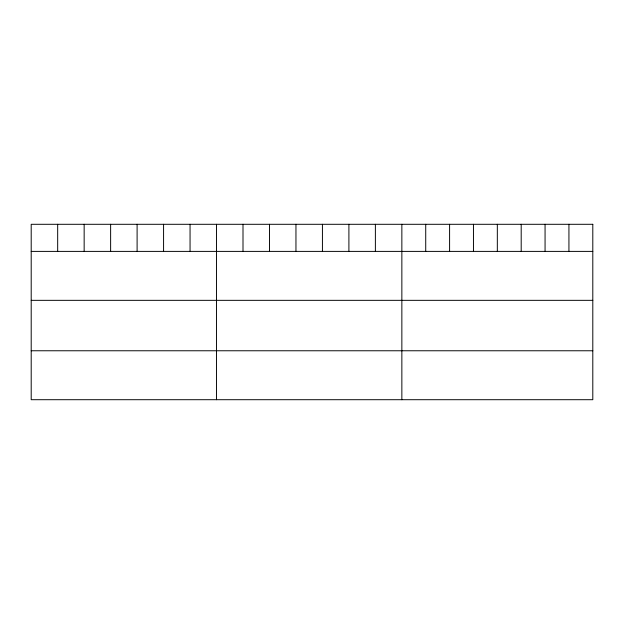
<?xml version="1.0" encoding="UTF-8"?>
<svg xmlns="http://www.w3.org/2000/svg" width="624" height="624" viewBox="0 0 624 624"><rect width="100%" height="100%" fill="white"/><g stroke="black" fill="none" stroke-linecap="round" stroke-linejoin="round"><path stroke-width="0.94" d="M31.2 251.394L592.8 251.394M31.2 300.339L592.8 300.339M31.2 350.766L592.8 350.766M568.932 224.297L568.932 251.394M545.064 224.297L545.064 251.394M521.196 224.297L521.196 251.394M497.328 224.297L497.328 251.394M473.46 224.297L473.46 251.394M449.592 224.297L449.592 251.394M425.724 224.297L425.724 251.394M401.856 224.297L401.856 399.703M375.383 224.297L375.383 251.394M348.902 224.297L348.902 251.394M322.429 224.297L322.429 251.394M295.955 224.297L295.955 251.394M269.482 224.297L269.482 251.394M243.001 224.297L243.001 251.394M216.528 224.297L216.528 399.703M190.055 224.297L190.055 251.394M163.574 224.297L163.574 251.394M137.101 224.297L137.101 251.394M110.627 224.297L110.627 251.394M84.154 224.297L84.154 251.394M57.673 224.297L57.673 251.394M592.8 224.297L31.2 224.297L31.2 399.703L592.8 399.703L592.8 224.297"/></g></svg>
